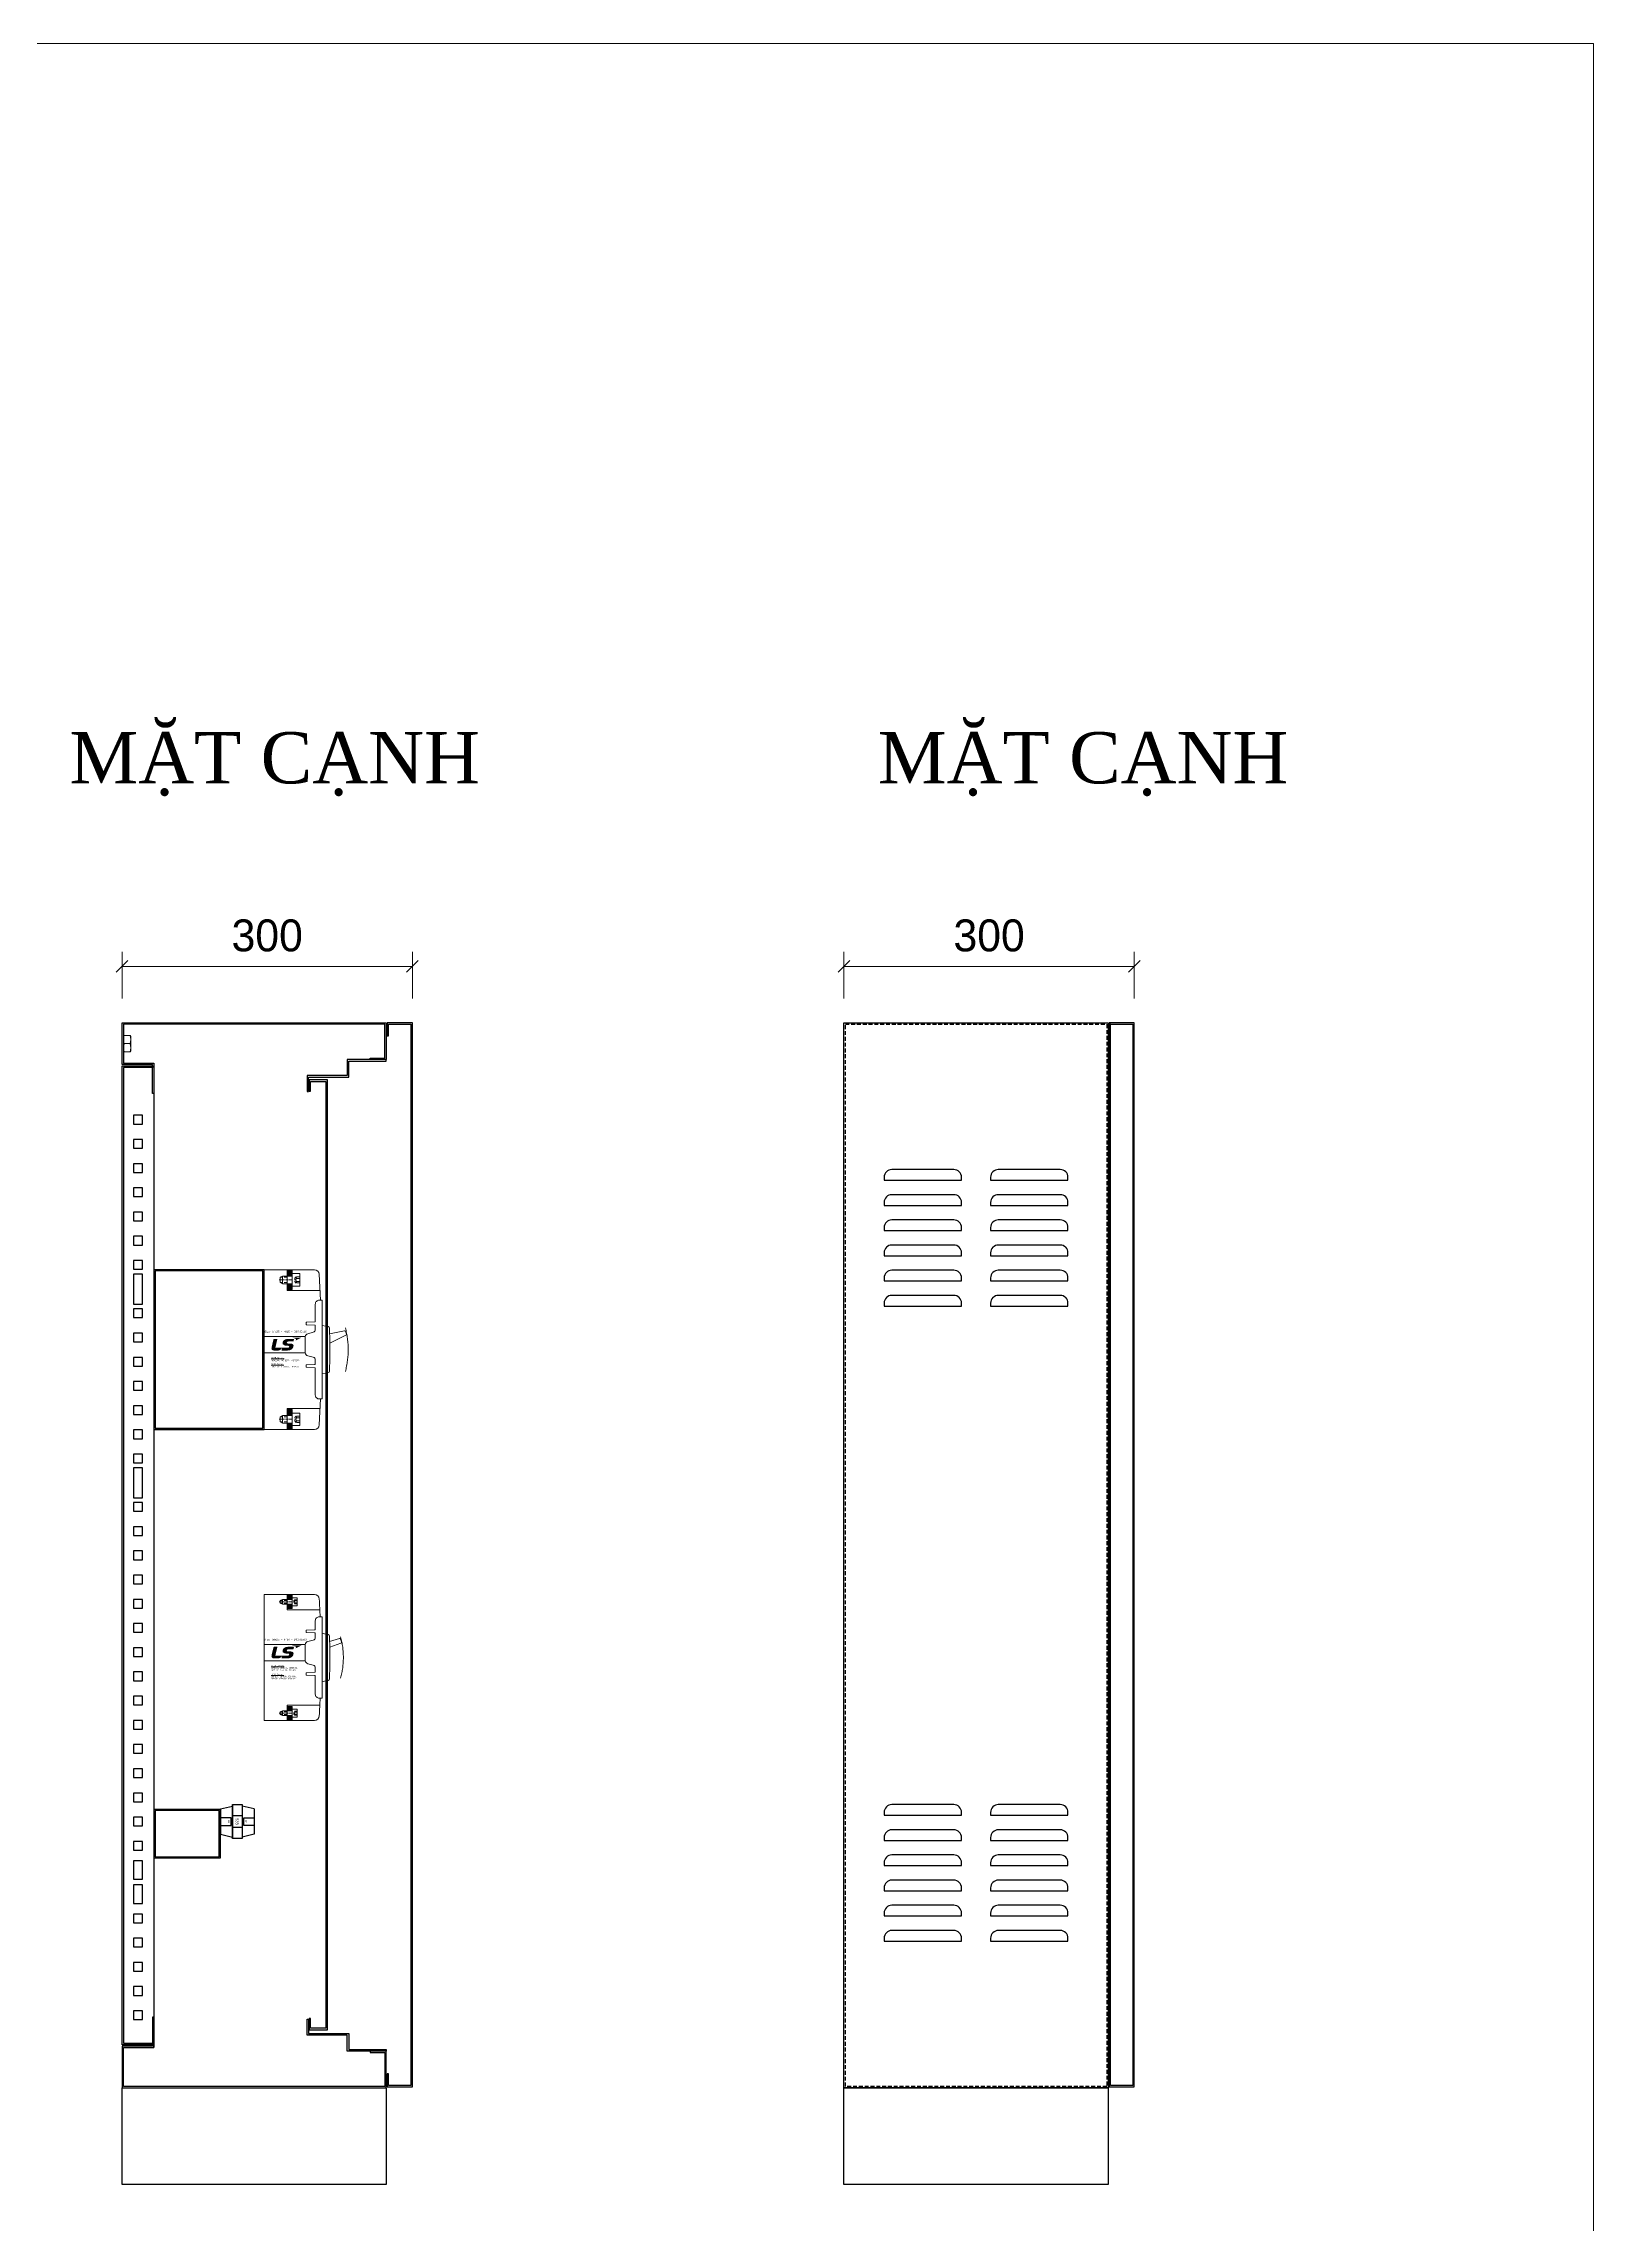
# Model space of a CAD drawing. Header units: millimetres. Extents: x 0 to 5806, y 0 to 4105.
# Drawn here: x 4205 to 5806, y 1853 to 4105 of the extents above; entities that cross this region are included whole.
import ezdxf
from ezdxf.enums import TextEntityAlignment as Align

# ---------------------------------------------------------------- set-up
doc = ezdxf.new("R2010")
doc.units = ezdxf.units.MM
for name, pattern in [('CENTER', [2, 1.25, -0.25, 0.25, -0.25]), ('HIDDEN', [9.525, 6.35, -3.175]), ('HIDDEN2', [4.7625, 3.175, -1.5875]), ('KHUAT', [6, 4, -2])]:
    doc.linetypes.add(name, pattern=pattern)
for name, color, linetype, lineweight in [('0 TĂNG CỨNG', 7, 'Continuous', 15), ('hw_Auxiliary', 2, 'Continuous', 13), ('hw_Center', 4, 'CENTER', 9)]:
    doc.layers.add(name, color=color, linetype=linetype, lineweight=lineweight)
doc.layers.add('1-EMC-ACESS', color=4, linetype='Continuous')
doc.styles.add('Arial', font='arial.ttf')
doc.styles.add('Tahoma (Input Text)', font='tahoma.ttf')
doc.styles.add('WD_IEC', font='isocp2.shx')
doc.dimstyles.new('Dim-33', dxfattribs={"dimtxt": 33, "dimasz": 12, "dimexe": 15, "dimexo": 25, "dimgap": 15, "dimtad": 1, "dimdec": 0, "dimtxsty": 'Standard', "dimblk": 'OBLIQUE', "dimcen": 10, "dimclrd": 5, "dimclre": 5, "dimclrt": 3, "dimazin": 3, "dimtfac": 1, "dimtdec": 0, "dimtmove": 0, "dimatfit": 3, "dimldrblk": 'OPEN30', "dimlwd": 9, "dimlwe": 9})

# ---------------------------------------------------------------- blocks, each defined once
blk = doc.blocks.new('KHUNG KT1')
at = {"color": 7}
blk.add_lwpolyline([(0, 0), (7128, 0), (7128, -5040), (0, -5040)], close=True, dxfattribs=at)
at = {"color": 1, "style": 'Tahoma (Input Text)', "flags": 8}
for tag, p in [('#01', (328.9, -4851.1)), ('#03', (1514.7, -4846.3)), ('#05', (2819, -4851.1)), ('#07', (4424, -4851.1)), ('#09', (5172.9, -4851.1)), ('#02', (189.8, -4995.1)), ('#04', (1755.3, -4995.1)), ('#06', (2727.8, -4995.1)), ('#08', (4382.7, -4995.1)), ('#10', (5172.9, -4995.1))]:
    blk.add_attdef(tag, p, '', height=60, dxfattribs=at)
blk.add_attdef('#11', text='', height=60, dxfattribs=at).set_placement((6996, -4961.6), align=Align.CENTER)
at = {"layer": '0 TĂNG CỨNG', "color": 1, "style": 'Arial'}
blk.add_attdef('#12', (852.8, -4987.6), '', height=60, dxfattribs=at)
blk = doc.blocks.new('eku10')
at = {"color": 5}
blk.add_line((53937.9, -17418.7), (53931.9, -17418.7), dxfattribs=at)
blk.add_lwpolyline([(53937.9, -17401.7), (53938.6, -17402.7), (53938.6, -17417.7), (53937.9, -17418.7, 0.176471), (53937.9, -17410.2, 0.176471), (53937.9, -17401.7), (53931.9, -17401.7), (53931.1, -17402.7), (53931.1, -17417.7), (53931.9, -17418.7, -0.176471), (53931.9, -17410.2), (53937.9, -17410.2)], format="xyb", dxfattribs=at)
blk.add_arc((53943.5, -17406), 12.4, 159.984, 200.016, dxfattribs=at)
blk = doc.blocks.new('EKU 10')
at = {"layer": '0 TĂNG CỨNG'}
blk.add_blockref('eku10', (-53934.9, 17418.7), dxfattribs=at)
blk = doc.blocks.new('*U11001')
at = {"color": 1}
for p, q in [((-35, 22.5), (-22.5, 25.5)), ((-35, 22.5), (-35, -3.5)), ((-22.5, 27), (-22.5, -8)), ((-22.5, 27), (-12.5, 27)), ((-22.5, -8), (-22.5, 27)), ((-22.5, 25.5), (-22.5, -6.5)), ((-12.5, 27), (-12.5, -8)), ((0, 22.5), (-12.5, 25.5)), ((-12.5, 25.5), (-12.5, -6.5)), ((0, 22.5), (0, -3.5)), ((-12.5, 15.5), (-22.5, 15.5)), ((-12.5, 3.5), (-22.5, 3.5)), ((-35, -3.5), (-22.5, -6.5)), ((-12.5, -8), (-22.5, -8)), ((0, -3.5), (-12.5, -6.5))]:
    blk.add_line(p, q, dxfattribs=at)
for points in [[(-35, 13.5), (-35, 5.5), (-24, 5.5), (-24, 13.5)], [(0, 13.5), (0, 5.5), (-11, 5.5), (-11, 13.5)]]:
    blk.add_lwpolyline(points, close=True, dxfattribs=at)
at = {"color": 1, "width": 30.098, "attachment_point": 5, "rotation": 270}
for s, insert, char_height in [('{\\fTahoma|b0|i0|c0|p34;M8}', (-26.4, 9.5), 1.5), ('{\\fTahoma|b0|i0|c0|p34;S35}', (-17.7, 9.5), 3), ('{\\fTahoma|b0|i0|c0|p34;M8}', (-8.6, 9.5), 1.5)]:
    blk.add_mtext(s, dxfattribs=dict(at, insert=insert, char_height=char_height))
blk = doc.blocks.new('*U12999')
at = {"linetype": 'HIDDEN2'}
for p, q in [((-5.3, 2.1), (-2.7, 2.1)), ((-5.3, 1.1), (-3.1, 1.1)), ((5, 1.5), (12.3, 1.5)), ((-5.3, -1.1), (-3.1, -1.1)), ((-5.3, -2.1), (-2.7, -2.1)), ((5, -1.5), (12.3, -1.5))]:
    blk.add_line(p, q, dxfattribs=at)
for p, q in [((0, 4.2), (0, -4.2)), ((10, 2.5), (0, 2.5)), ((5, 2.5), (5, -2.5)), ((12.3, 1.5), (10, 2.5)), ((10, 2.5), (10, -2.5)), ((12.3, -1.5), (12.3, 1.5)), ((0, -2.5), (10, -2.5)), ((10, -2.5), (12.3, -1.5))]:
    blk.add_line(p, q)
blk.add_lwpolyline([(0, 4.2), (-4.8, 4.2, 0.414214), (-5.3, 3.7), (-5.3, -3.7, 0.414214), (-4.8, -4.2), (0, -4.2)], format="xyb")
for centre, radius, start, end in [((-4.4, 2.3), 1.77, 317.7354, 355.8315), ((-3.8, 0), 1.28, 304.1139, 55.8861), ((-4.6, 0), 2.86, 311.9186, 48.0814), ((-4.2, -2.1), 1.52, 0.8932, 45.5398)]:
    blk.add_arc(centre, radius, start, end, dxfattribs=at)
at = {"layer": 'hw_Center', "ltscale": 2}
blk.add_line((0, 0), (13.3, 0), dxfattribs=at)
blk = doc.blocks.new('*U10959')
h = blk.add_hatch(color=152)
edge = h.paths.add_edge_path()
edge.add_spline(control_points=[(8.564, 2.4685), (8.9563, 2.4685), (9.1808, 2.3695), (9.1808, 2.1071), (9.1808, 1.9364), (9.0647, 1.7112), (8.9598, 1.6289), (8.7187, 1.4434), (8.5071, 1.4239), (7.3804, 1.4239), (7.3804, 1.4239), (1.9845, 1.4239), (1.9845, 1.4239), (1.9845, 1.4239), (3.0765, 6), (3.0765, 6), (3.0765, 6), (1.2699, 6), (1.2699, 6), (1.1455, 6), (1.099, 5.9656), (1.0613, 5.8181), (1.0613, 5.8181), (0.0442, 1.6058), (0.0442, 1.6058), (-0.1471, 0.7691), (0.2857, 0), (1.2486, 0), (2.2111, 0), (2.7619, 0), (3.5799, 0), (4.1541, 0), (4.8861, 0.4936), (5.2879, 1.0618), (5.3385, 1.1329), (5.4271, 1.146), (5.3916, 0.9943), (5.3208, 0.6944), (5.236, 0.3324), (5.2144, 0.2429), (5.1738, 0.067), (5.266, 0), (5.3495, 0), (5.3495, 0), (7.4326, 0), (8.0953, 0), (10.4251, 0), (11.3139, 1.1151), (11.4147, 2.4436), (11.4656, 3.1179), (10.9845, 3.6322), (9.6483, 3.6322), (9.6483, 3.6322), (8.9865, 3.6322), (8.6221, 3.6322), (8.2547, 3.6322), (7.8802, 3.7638), (7.8802, 4.0914), (7.8802, 4.4268), (8.308, 4.7296), (8.8585, 4.7296), (8.8585, 4.7296), (11.3596, 4.7296), (11.3596, 4.7296), (11.3596, 4.7296), (11.5587, 5.5206), (11.6019, 5.7037), (11.6558, 5.9342), (11.5877, 6), (11.4182, 6), (11.4182, 6), (8.3288, 6), (8.3288, 6), (6.5328, 6), (5.7269, 4.8013), (5.7269, 3.9445), (5.7269, 3.0871), (6.4178, 2.4697), (8.1984, 2.4697), (8.1984, 2.4697), (8.564, 2.4685), (8.564, 2.4685)], knot_values=[0, 0, 0, 0, 1, 1, 1, 2, 2, 2, 3, 3, 3, 4, 4, 4, 5, 5, 5, 6, 6, 6, 7, 7, 7, 8, 8, 8, 9, 9, 9, 10, 10, 10, 11, 11, 11, 12, 12, 12, 13, 13, 13, 14, 14, 14, 15, 15, 15, 16, 16, 16, 17, 17, 17, 18, 18, 18, 19, 19, 19, 20, 20, 20, 21, 21, 21, 22, 22, 22, 23, 23, 23, 24, 24, 24, 25, 25, 25, 26, 26, 26, 27, 27, 27, 27], degree=3, periodic=0)
h = blk.add_hatch(color=10)
edge = h.paths.add_edge_path()
edge.add_spline(control_points=[(10.5597, 6.7227), (10.5597, 6.7227), (15.5292, 6.7227), (15.5292, 6.7227), (15.5292, 6.7227), (12.5227, 5.194), (12.5227, 5.194), (12.5227, 5.194), (12.6282, 5.6846), (12.6608, 5.831), (12.6957, 5.9856), (12.6412, 6.0887), (12.451, 6.1474), (12.2549, 6.2072), (10.5597, 6.7227), (10.5597, 6.7227)], knot_values=[0, 0, 0, 0, 1, 1, 1, 2, 2, 2, 3, 3, 3, 4, 4, 4, 5, 5, 5, 5], degree=3, periodic=0)
at = {"layer": 'Defpoints', "color": 2, "linetype": 'ByBlock', "lineweight": 9}
blk.add_line((5.7544, 3), (5.7544, 3), dxfattribs=at)
blk = doc.blocks.new('*U10957')
at = {"linetype": 'ByBlock', "lineweight": 9}
h = blk.add_hatch(color=10, dxfattribs=at)
h.paths.add_polyline_path([(29, 50.5), (29, 54.7), (24, 54.7), (24, 50.5)])
h.paths.add_polyline_path([(29, 65), (24, 65), (24, 60.2), (29, 60.2)])
h = blk.add_hatch(color=10, dxfattribs=at)
h.paths.add_polyline_path([(24, -50.5), (24, -54.7), (29, -54.7), (29, -50.5)])
h.paths.add_polyline_path([(29, -60.2), (24, -60.2), (24, -65), (29, -65)])
at = {"color": 112, "linetype": 'ByBlock', "lineweight": 9}
blk.add_line((60, 25), (60, -25), dxfattribs=at)
at = {"color": 150, "linetype": 'ByBlock', "lineweight": 9}
blk.add_line((64, 24.2), (64, -24.2), dxfattribs=at)
at = {"linetype": 'ByBlock', "lineweight": 18, "ltscale": 15}
blk.add_lwpolyline([(58, -42, -0.004581), (57.1, -60.3, -0.396649), (52.1, -65), (0, -65), (0, 65), (52.1, 65, -0.396649), (57.1, 60.3, -0.004581), (58, 42)], format="xyb", dxfattribs=at)
at = {"color": 10, "linetype": 'ByBlock', "lineweight": 9}
for points in [[(24, 65), (24, 49.3), (57.7, 49.3)], [(24, -65), (24, -49.3), (57.7, -49.3)]]:
    blk.add_lwpolyline(points, dxfattribs=at)
for points in [[(29, 65), (24, 65), (24, 50.5), (29, 50.5)], [(29, 60.2), (24, 60.2), (24, 54.7), (29, 54.7)], [(29, -65), (24, -65), (24, -50.5), (29, -50.5)], [(29, -60.2), (24, -60.2), (24, -54.7), (29, -54.7)]]:
    blk.add_lwpolyline(points, close=True, dxfattribs=at)
at = {"color": 0, "linetype": 'ByBlock', "lineweight": 18}
blk.add_lwpolyline([(53, 24.8, 0.401491), (52.5, 25.3), (44, 25.7, -0.401491), (43.5, 26.2), (43.5, 27.8, -0.401491), (44, 28.3), (52.5, 28.7, 0.401491), (53, 29.2), (53, 38, -0.414214), (57, 42), (60, 42), (60, 25), (64, 24.2), (66.4, 23.7, -0.347339), (67.6, 22.3, -0.009301), (68, 0, -0.009301), (67.6, -22.3, -0.347339), (66.4, -23.7), (64, -24.2), (60, -25), (60, -42), (57, -42, -0.414214), (53, -38), (53, -19.2, 0.401491), (52.5, -18.7), (44, -18.3, -0.401491), (43.5, -17.8), (43.5, -16.2, -0.401491), (44, -15.7), (52.5, -15.3, 0.401491), (53, -14.8), (53, -10.8, 0.339454), (50.8, -7.9), (45.4, -6.4, -0.275977), (42.5, -3.5), (42.5, 5), (42.5, 13.5, -0.275977), (45.4, 16.4), (50.8, 17.9, 0.339454), (53, 20.8)], format="xyb", close=True, dxfattribs=at)
at = {"linetype": 'ByBlock', "lineweight": 18, "ltscale": 15}
blk.add_lwpolyline([(42.5, -3.5), (0, -3.5), (0, 13.5), (42.5, 13.5)], close=True, dxfattribs=at)
at = {"color": 0, "linetype": 'ByBlock', "lineweight": 18}
blk.add_lwpolyline([(67.8, 16.6), (77.9, 19.5, -0.404213), (79.1, 18.9, 0.00016), (79.1, 18.9), (80.1, 16, -0.404341), (79.5, 14.7, 0.000271), (79.5, 14.7), (67.9, 10.5)], format="xyb", dxfattribs=at)
at = {"layer": 'Defpoints', "color": 8, "linetype": 'HIDDEN', "lineweight": 9, "ltscale": 10}
blk.add_arc((0, 0), 82, 345, 15, dxfattribs=at)
at = {"color": 0, "linetype": 'ByBlock', "lineweight": 9, "xscale": 2, "yscale": 2, "zscale": 2}
blk.add_blockref('*U10959', (7.7, -1), dxfattribs=at)
at = {"layer": 'hw_Auxiliary', "color": 0, "linetype": 'ByBlock', "lineweight": 9, "rotation": 180}
blk.add_blockref('*U12999', (29, 57.5), dxfattribs=at)
at = {"layer": 'hw_Auxiliary', "color": 0, "linetype": 'ByBlock', "lineweight": 9, "xscale": -1}
blk.add_blockref('*U12999', (29, -57.5), dxfattribs=at)
at = {"color": 8, "linetype": 'ByBlock', "lineweight": 9, "style": 'WD_IEC'}
blk.add_text('Size: Wm25 - H130 - D82/Dc60', height=2, dxfattribs=at).set_placement((22.3, 18.5), align=Align.MIDDLE_CENTER)
at = {"layer": 'Defpoints', "color": 8, "linetype": 'ByBlock', "lineweight": 9, "style": 'WD_IEC'}
for s, p in [('%%UMCCB Series:', (7.3, -8.5)), ('ABN50c, ABN60c, ABN100c', (7.3, -10.7)), ('ABS30c, ABS50c, ABS60c', (7.3, -13)), ('%%UELCB Series:', (7.3, -17.5)), ('EBN50c, EBN60c, EBN100c', (7.3, -19.7)), ('EBS30c, EBS50c, EBS60c', (7.3, -22))]:
    blk.add_text(s, height=1.5, dxfattribs=at).set_placement(p, align=Align.MIDDLE_LEFT)
blk = doc.blocks.new('*U12925')
at = {"linetype": 'HIDDEN2'}
for p, q in [((-8.1, 3.2), (-4.1, 3.2)), ((-8.1, 1.6), (-4.8, 1.6)), ((5, 2.7), (12.3, 2.7)), ((-8.1, -1.6), (-4.8, -1.6)), ((-8.1, -3.2), (-4.1, -3.2)), ((5, -2.7), (12.3, -2.7))]:
    blk.add_line(p, q, dxfattribs=at)
for p, q in [((0, 6.5), (0, -6.5)), ((10, 4), (0, 4)), ((5, 4), (5, -4)), ((12.3, 2.7), (10, 4)), ((10, 4), (10, -4)), ((12.3, -2.7), (12.3, 2.7)), ((0, -4), (10, -4)), ((10, -4), (12.3, -2.7))]:
    blk.add_line(p, q)
blk.add_lwpolyline([(0, 6.5), (-7.3, 6.5, 0.414214), (-8.1, 5.7), (-8.1, -5.7, 0.414214), (-7.3, -6.5), (0, -6.5)], format="xyb")
for centre, radius, start, end in [((-6.8, 3.4), 2.71, 317.7354, 355.8315), ((-5.9, 0), 1.96, 304.1139, 55.8861), ((-7, 0), 4.37, 311.9186, 48.0814), ((-6.4, -3.3), 2.33, 0.8932, 45.5398)]:
    blk.add_arc(centre, radius, start, end, dxfattribs=at)
at = {"layer": 'hw_Center', "ltscale": 2}
blk.add_line((0, 0), (13.3, 0), dxfattribs=at)
blk = doc.blocks.new('*U10958')
at = {"linetype": 'ByBlock', "lineweight": 9}
h = blk.add_hatch(color=10, dxfattribs=at)
h.paths.add_polyline_path([(29, 82.5), (24, 82.5), (24, 76.5), (29, 76.5)])
h.paths.add_polyline_path([(24, 67.5), (24, 62), (29, 62), (29, 67.5)])
h = blk.add_hatch(color=10, dxfattribs=at)
h.paths.add_polyline_path([(29, -76.5), (24, -76.5), (24, -82.5), (29, -82.5)])
h.paths.add_polyline_path([(29, -67.5), (29, -62), (24, -62), (24, -67.5)])
at = {"color": 112, "linetype": 'ByBlock', "lineweight": 9}
blk.add_line((60, 25), (60, -25), dxfattribs=at)
at = {"color": 150, "linetype": 'ByBlock', "lineweight": 9}
blk.add_line((64, 24.2), (64, -24.2), dxfattribs=at)
at = {"linetype": 'ByBlock', "lineweight": 18, "ltscale": 15}
blk.add_lwpolyline([(58.4, -51), (57.1, -77.8, -0.399303), (52.1, -82.5), (0, -82.5), (0, 82.5), (52.1, 82.5, -0.399303), (57.1, 77.8), (58.4, 51)], format="xyb", dxfattribs=at)
at = {"color": 10, "linetype": 'ByBlock', "lineweight": 9}
for points in [[(29, 82.5), (24, 82.5), (24, 62), (29, 62)], [(29, 76.5), (24, 76.5), (24, 67.5), (29, 67.5)], [(29, -82.5), (24, -82.5), (24, -62), (29, -62)], [(29, -76.5), (24, -76.5), (24, -67.5), (29, -67.5)]]:
    blk.add_lwpolyline(points, close=True, dxfattribs=at)
for points in [[(24, 82.5), (24, 61), (57.9, 61)], [(24, -82.5), (24, -61), (57.9, -61)]]:
    blk.add_lwpolyline(points, dxfattribs=at)
at = {"color": 0, "linetype": 'ByBlock', "lineweight": 18}
blk.add_lwpolyline([(53, 24.8, 0.401491), (52.5, 25.3), (44, 25.7, -0.401491), (43.5, 26.2), (43.5, 27.8, -0.401491), (44, 28.3), (52.5, 28.7, 0.401491), (53, 29.2), (53, 47, -0.414214), (57, 51), (60, 51), (60, 25), (64, 24.2), (66.4, 23.7, -0.347339), (67.6, 22.3, -0.009301), (68, 0, -0.009301), (67.6, -22.3, -0.347339), (66.4, -23.7), (64, -24.2), (60, -25), (60, -51), (57, -51, -0.414214), (53, -47), (53, -19.2, 0.401491), (52.5, -18.7), (44, -18.3, -0.401491), (43.5, -17.8), (43.5, -16.2, -0.401491), (44, -15.7), (52.5, -15.3, 0.401491), (53, -14.8), (53, -10.8, 0.339454), (50.8, -7.9), (45.4, -6.4, -0.275977), (42.5, -3.5), (42.5, 5), (42.5, 13.5, -0.275977), (45.4, 16.4), (50.8, 17.9, 0.339454), (53, 20.8)], format="xyb", close=True, dxfattribs=at)
at = {"linetype": 'ByBlock', "lineweight": 18, "ltscale": 15}
blk.add_lwpolyline([(42.5, -3.5), (0, -3.5), (0, 13.5), (42.5, 13.5)], close=True, dxfattribs=at)
at = {"color": 0, "linetype": 'ByBlock', "lineweight": 18}
blk.add_lwpolyline([(67.8, 16.2), (83, 19.5, -0.386063), (84.1, 18.9), (85.1, 16, -0.374556), (84.6, 14.8), (68, 6.7)], format="xyb", dxfattribs=at)
at = {"layer": 'Defpoints', "color": 8, "linetype": 'HIDDEN', "lineweight": 9, "ltscale": 10}
blk.add_arc((0, 0), 87, 345, 15, dxfattribs=at)
at = {"color": 0, "linetype": 'ByBlock', "lineweight": 9, "xscale": 2, "yscale": 2, "zscale": 2}
blk.add_blockref('*U10959', (7.7, -1), dxfattribs=at)
at = {"layer": 'hw_Auxiliary', "color": 0, "linetype": 'ByBlock', "lineweight": 9, "rotation": 180}
blk.add_blockref('*U12925', (29, 72), dxfattribs=at)
at = {"layer": 'hw_Auxiliary', "color": 0, "linetype": 'ByBlock', "lineweight": 9, "xscale": -1}
blk.add_blockref('*U12925', (29, -72), dxfattribs=at)
at = {"color": 8, "linetype": 'ByBlock', "lineweight": 9, "style": 'WD_IEC'}
blk.add_text('Size: Wm35 - H165 - D87/Dc60', height=2, dxfattribs=at).set_placement((22.3, 18.5), align=Align.MIDDLE_CENTER)
at = {"layer": 'Defpoints', "color": 8, "linetype": 'ByBlock', "lineweight": 9, "style": 'WD_IEC'}
for s, p in [('%%UMCCB Series:', (7.3, -8.5)), ('ABN250c, ABH250c, ABS250c', (7.3, -11.2)), ('%%UELCB Series:', (7.3, -15)), ('EBN250c, EBH250c, EBS250c', (7.3, -17.7))]:
    blk.add_text(s, height=1.5, dxfattribs=at).set_placement(p, align=Align.MIDDLE_LEFT)
blk = doc.blocks.new('*D6')
at = {"color": 0, "linetype": 'ByBlock', "lineweight": -2}
for p, q in [((4292, 3158.3), (4280, 3146.3)), ((4580, 3146.3), (4592, 3158.3))]:
    blk.add_line(p, q, dxfattribs=at)
at = {"color": 5, "lineweight": 9, "ltscale": 3, "transparency": 16777216}
for p, q in [((4286, 3119), (4286, 3167.3)), ((4586, 3119), (4586, 3167.3)), ((4286, 3152.3), (4586, 3152.3))]:
    blk.add_line(p, q, dxfattribs=at)
at = {"layer": 'Defpoints', "color": 0, "ltscale": 3, "transparency": 16777216}
for p in [(4586, 3152.3), (4286, 3094), (4586, 3094)]:
    blk.add_point(p, dxfattribs=at)
at = {"color": 3, "ltscale": 3, "transparency": 16777216, "insert": (4436, 3184.1), "char_height": 33, "attachment_point": 5}
blk.add_mtext('300', dxfattribs=at)
blk = doc.blocks.new('_Oblique')
at = {"color": 0, "linetype": 'ByBlock', "lineweight": -2}
blk.add_line((-0.5, -0.5), (0.5, 0.5), dxfattribs=at)
blk = doc.blocks.new('_Open30')
at = {"color": 0, "linetype": 'ByBlock', "lineweight": -2}
for p, q in [((-1, 0.27), (0, 0)), ((0, 0), (-1, -0.27)), ((0, 0), (-1, 0))]:
    blk.add_line(p, q, dxfattribs=at)
blk = doc.blocks.new('*D7')
at = {"color": 0, "linetype": 'ByBlock', "lineweight": -2}
for p, q in [((5037.9, 3158.3), (5025.9, 3146.3)), ((5325.9, 3146.3), (5337.9, 3158.3))]:
    blk.add_line(p, q, dxfattribs=at)
at = {"color": 5, "lineweight": 9, "ltscale": 3, "transparency": 16777216}
for p, q in [((5031.9, 3119), (5031.9, 3167.3)), ((5331.9, 3119), (5331.9, 3167.3)), ((5031.9, 3152.3), (5331.9, 3152.3))]:
    blk.add_line(p, q, dxfattribs=at)
at = {"layer": 'Defpoints', "color": 0, "ltscale": 3, "transparency": 16777216}
for p in [(5331.9, 3152.3), (5031.9, 3094), (5331.9, 3094)]:
    blk.add_point(p, dxfattribs=at)
at = {"color": 3, "ltscale": 3, "transparency": 16777216, "insert": (5181.9, 3184.1), "char_height": 33, "attachment_point": 5}
blk.add_mtext('300', dxfattribs=at)

msp = doc.modelspace()

# ---------------------------------------------------------------- linework, layer by layer
at = {"color": 8}
msp.add_line((4319, 3052.5), (4319, 2035.5), dxfattribs=at)
at = {"color": 7}
for points in [[(4542.5, 3057.5), (4557.5, 3057.5), (4557.5, 3092.5), (4287.5, 3092.5), (4287.5, 3052.5), (4319, 3052.5), (4319, 3021), (4317.5, 3021), (4317.5, 3051), (4286, 3051), (4286, 3094), (4559, 3094), (4559, 3056), (4542.5, 3056)], [(4561.5, 3080.5), (4561.5, 3092.5), (4584.5, 3092.5), (4584.5, 1996.5), (4561.5, 1996.5), (4561.5, 2008.5), (4560, 2008.5), (4560, 1995), (4586, 1995), (4586, 3094), (4560, 3094), (4560, 3080.5)], [(5031.9, 3094), (5304.9, 3094), (5304.9, 1994), (5031.9, 1994)], [(5307.4, 3092.5), (5307.4, 3092.5), (5330.4, 3092.5), (5330.4, 1996.5), (5307.4, 1996.5), (5307.4, 3092.5), (5305.9, 3092.5), (5305.9, 1995), (5331.9, 1995), (5331.9, 3094), (5305.9, 3094), (5305.9, 3092.5)], [(4317.5, 3048), (4287.5, 3048), (4287.5, 2040), (4317.5, 2040), (4317.5, 2038.5), (4286, 2038.5), (4286, 3049.5), (4317.5, 3049.5)], [(4542.5, 2030.5), (4557.5, 2030.5), (4557.5, 1995.5), (4287.5, 1995.5), (4287.5, 2035.5), (4319, 2035.5), (4319, 2067), (4317.5, 2067), (4317.5, 2037), (4286, 2037), (4286, 1994), (4559, 1994), (4559, 2032), (4542.5, 2032)]]:
    msp.add_lwpolyline(points, close=True, dxfattribs=at)
at = {"color": 7, "linetype": 'KHUAT'}
msp.add_lwpolyline([(5033.4, 3092.5), (5303.4, 3092.5), (5303.4, 1995.5), (5033.4, 1995.5)], close=True, dxfattribs=at)
at = {"color": 3}
for points in [[(4559, 3056), (4518.7, 3056), (4518.7, 3039.5), (4477.2, 3039.5), (4477.2, 3023), (4478.7, 3023), (4478.7, 3038), (4520.2, 3038), (4520.2, 3054.5), (4559, 3054.5)], [(4559, 2032), (4518.7, 2032), (4518.7, 2048.5), (4477.2, 2048.5), (4477.2, 2065), (4478.7, 2065), (4478.7, 2050), (4520.2, 2050), (4520.2, 2033.5), (4559, 2033.5)]]:
    msp.add_lwpolyline(points, close=True, dxfattribs=at)
at = {"color": 6}
msp.add_lwpolyline([(4480.7, 3023.5), (4480.7, 3033.5), (4496.7, 3033.5), (4496.7, 2055.5), (4480.7, 2055.5), (4480.7, 2065.5), (4479.2, 2065.5), (4479.2, 2054), (4498.2, 2054), (4498.2, 3035), (4479.2, 3035), (4479.2, 3023.5)], close=True, dxfattribs=at)
at = {"color": 2}
for points in [[(4298, 2989.5), (4307, 2989.5), (4307, 2998.5), (4298, 2998.5)], [(4298, 2964.5), (4307, 2964.5), (4307, 2973.5), (4298, 2973.5)], [(4298, 2939.5), (4307, 2939.5), (4307, 2948.5), (4298, 2948.5)], [(4298, 2914.5), (4307, 2914.5), (4307, 2923.5), (4298, 2923.5)], [(4298, 2889.5), (4307, 2889.5), (4307, 2898.5), (4298, 2898.5)], [(4298, 2864.5), (4307, 2864.5), (4307, 2873.5), (4298, 2873.5)], [(4298, 2839.5), (4307, 2839.5), (4307, 2848.5), (4298, 2848.5)], [(4298, 2803.5), (4307, 2803.5), (4307, 2834.5), (4298, 2834.5)], [(4298, 2789.5), (4307, 2789.5), (4307, 2798.5), (4298, 2798.5)], [(4298, 2789.5), (4307, 2789.5), (4307, 2798.5), (4298, 2798.5)], [(4298, 2764.5), (4307, 2764.5), (4307, 2773.5), (4298, 2773.5)], [(4298, 2764.5), (4307, 2764.5), (4307, 2773.5), (4298, 2773.5)], [(4298, 2739.5), (4307, 2739.5), (4307, 2748.5), (4298, 2748.5)], [(4298, 2739.5), (4307, 2739.5), (4307, 2748.5), (4298, 2748.5)], [(4298, 2714.5), (4307, 2714.5), (4307, 2723.5), (4298, 2723.5)], [(4298, 2714.5), (4307, 2714.5), (4307, 2723.5), (4298, 2723.5)], [(4298, 2689.5), (4307, 2689.5), (4307, 2698.5), (4298, 2698.5)], [(4298, 2664.5), (4307, 2664.5), (4307, 2673.5), (4298, 2673.5)], [(4298, 2639.5), (4307, 2639.5), (4307, 2648.5), (4298, 2648.5)], [(4298, 2603.5), (4307, 2603.5), (4307, 2634.5), (4298, 2634.5)], [(4298, 2589.5), (4307, 2589.5), (4307, 2598.5), (4298, 2598.5)], [(4298, 2589.5), (4307, 2589.5), (4307, 2598.5), (4298, 2598.5)], [(4298, 2564.5), (4307, 2564.5), (4307, 2573.5), (4298, 2573.5)], [(4298, 2564.5), (4307, 2564.5), (4307, 2573.5), (4298, 2573.5)], [(4298, 2539.5), (4307, 2539.5), (4307, 2548.5), (4298, 2548.5)], [(4298, 2539.5), (4307, 2539.5), (4307, 2548.5), (4298, 2548.5)], [(4298, 2539.5), (4307, 2539.5), (4307, 2548.5), (4298, 2548.5)], [(4298, 2539.5), (4307, 2539.5), (4307, 2548.5), (4298, 2548.5)], [(4298, 2514.5), (4307, 2514.5), (4307, 2523.5), (4298, 2523.5)], [(4298, 2514.5), (4307, 2514.5), (4307, 2523.5), (4298, 2523.5)], [(4298, 2514.5), (4307, 2514.5), (4307, 2523.5), (4298, 2523.5)], [(4298, 2514.5), (4307, 2514.5), (4307, 2523.5), (4298, 2523.5)], [(4298, 2489.5), (4307, 2489.5), (4307, 2498.5), (4298, 2498.5)], [(4298, 2489.5), (4307, 2489.5), (4307, 2498.5), (4298, 2498.5)], [(4298, 2489.5), (4307, 2489.5), (4307, 2498.5), (4298, 2498.5)], [(4298, 2464.5), (4307, 2464.5), (4307, 2473.5), (4298, 2473.5)], [(4298, 2464.5), (4307, 2464.5), (4307, 2473.5), (4298, 2473.5)], [(4298, 2439.5), (4307, 2439.5), (4307, 2448.5), (4298, 2448.5)], [(4298, 2439.5), (4307, 2439.5), (4307, 2448.5), (4298, 2448.5)], [(4298, 2414.5), (4307, 2414.5), (4307, 2423.5), (4298, 2423.5)], [(4298, 2414.5), (4307, 2414.5), (4307, 2423.5), (4298, 2423.5)], [(4298, 2389.5), (4307, 2389.5), (4307, 2398.5), (4298, 2398.5)], [(4298, 2364.5), (4307, 2364.5), (4307, 2373.5), (4298, 2373.5)], [(4298, 2339.5), (4307, 2339.5), (4307, 2348.5), (4298, 2348.5)], [(4298, 2314.5), (4307, 2314.5), (4307, 2323.5), (4298, 2323.5)], [(4298, 2289.5), (4307, 2289.5), (4307, 2298.5), (4298, 2298.5)], [(4298, 2264.5), (4307, 2264.5), (4307, 2273.5), (4298, 2273.5)], [(4298, 2264.5), (4307, 2264.5), (4307, 2273.5), (4298, 2273.5)], [(4298, 2264.5), (4307, 2264.5), (4307, 2273.5), (4298, 2273.5)], [(4298, 2264.5), (4307, 2264.5), (4307, 2273.5), (4298, 2273.5)], [(4298, 2239.5), (4307, 2239.5), (4307, 2248.5), (4298, 2248.5)], [(4298, 2239.5), (4307, 2239.5), (4307, 2248.5), (4298, 2248.5)], [(4298, 2239.5), (4307, 2239.5), (4307, 2248.5), (4298, 2248.5)], [(4298, 2239.5), (4307, 2239.5), (4307, 2248.5), (4298, 2248.5)], [(4298, 2239.5), (4307, 2239.5), (4307, 2248.5), (4298, 2248.5)], [(4298, 2209.5), (4307, 2209.5), (4307, 2228.5), (4298, 2228.5)], [(4298, 2209.5), (4307, 2209.5), (4307, 2228.5), (4298, 2228.5)], [(4298, 2209.5), (4307, 2209.5), (4307, 2228.5), (4298, 2228.5)], [(4298, 2209.5), (4307, 2209.5), (4307, 2228.5), (4298, 2228.5)], [(4298, 2209.5), (4307, 2209.5), (4307, 2228.5), (4298, 2228.5)], [(4298, 2184.5), (4307, 2184.5), (4307, 2203.5), (4298, 2203.5)], [(4298, 2184.5), (4307, 2184.5), (4307, 2203.5), (4298, 2203.5)], [(4298, 2164.5), (4307, 2164.5), (4307, 2173.5), (4298, 2173.5)], [(4298, 2139.5), (4307, 2139.5), (4307, 2148.5), (4298, 2148.5)], [(4298, 2114.5), (4307, 2114.5), (4307, 2123.5), (4298, 2123.5)], [(4298, 2089.5), (4307, 2089.5), (4307, 2098.5), (4298, 2098.5)], [(4298, 2064.5), (4307, 2064.5), (4307, 2073.5), (4298, 2073.5)]]:
    msp.add_lwpolyline(points, close=True, dxfattribs=at)
for points in [[(5145.4, 2942.5), (5081.4, 2942.5, 0.414214), (5073.4, 2934.5), (5073.4, 2931.5), (5153.4, 2931.5), (5153.4, 2934.5, 0.414214)], [(5255.4, 2942.5), (5191.4, 2942.5, 0.414214), (5183.4, 2934.5), (5183.4, 2931.5), (5263.4, 2931.5), (5263.4, 2934.5, 0.414214)], [(5145.4, 2916.5), (5081.4, 2916.5, 0.414214), (5073.4, 2908.5), (5073.4, 2905.5), (5153.4, 2905.5), (5153.4, 2908.5, 0.414214)], [(5255.4, 2916.5), (5191.4, 2916.5, 0.414214), (5183.4, 2908.5), (5183.4, 2905.5), (5263.4, 2905.5), (5263.4, 2908.5, 0.414214)], [(5145.4, 2890.5), (5081.4, 2890.5, 0.414214), (5073.4, 2882.5), (5073.4, 2879.5), (5153.4, 2879.5), (5153.4, 2882.5, 0.414214)], [(5255.4, 2890.5), (5191.4, 2890.5, 0.414214), (5183.4, 2882.5), (5183.4, 2879.5), (5263.4, 2879.5), (5263.4, 2882.5, 0.414214)], [(5145.4, 2864.5), (5081.4, 2864.5, 0.414214), (5073.4, 2856.5), (5073.4, 2853.5), (5153.4, 2853.5), (5153.4, 2856.5, 0.414214)], [(5255.4, 2864.5), (5191.4, 2864.5, 0.414214), (5183.4, 2856.5), (5183.4, 2853.5), (5263.4, 2853.5), (5263.4, 2856.5, 0.414214)], [(5145.4, 2838.5), (5081.4, 2838.5, 0.414214), (5073.4, 2830.5), (5073.4, 2827.5), (5153.4, 2827.5), (5153.4, 2830.5, 0.414214)], [(5255.4, 2838.5), (5191.4, 2838.5, 0.414214), (5183.4, 2830.5), (5183.4, 2827.5), (5263.4, 2827.5), (5263.4, 2830.5, 0.414214)], [(5145.4, 2812.5), (5081.4, 2812.5, 0.414214), (5073.4, 2804.5), (5073.4, 2801.5), (5153.4, 2801.5), (5153.4, 2804.5, 0.414214)], [(5255.4, 2812.5), (5191.4, 2812.5, 0.414214), (5183.4, 2804.5), (5183.4, 2801.5), (5263.4, 2801.5), (5263.4, 2804.5, 0.414214)], [(5145.4, 2286.5), (5081.4, 2286.5, 0.414214), (5073.4, 2278.5), (5073.4, 2275.5), (5153.4, 2275.5), (5153.4, 2278.5, 0.414214)], [(5255.4, 2286.5), (5191.4, 2286.5, 0.414214), (5183.4, 2278.5), (5183.4, 2275.5), (5263.4, 2275.5), (5263.4, 2278.5, 0.414214)], [(5145.4, 2260.5), (5081.4, 2260.5, 0.414214), (5073.4, 2252.5), (5073.4, 2249.5), (5153.4, 2249.5), (5153.4, 2252.5, 0.414214)], [(5255.4, 2260.5), (5191.4, 2260.5, 0.414214), (5183.4, 2252.5), (5183.4, 2249.5), (5263.4, 2249.5), (5263.4, 2252.5, 0.414214)], [(5145.4, 2234.5), (5081.4, 2234.5, 0.414214), (5073.4, 2226.5), (5073.4, 2223.5), (5153.4, 2223.5), (5153.4, 2226.5, 0.414214)], [(5255.4, 2234.5), (5191.4, 2234.5, 0.414214), (5183.4, 2226.5), (5183.4, 2223.5), (5263.4, 2223.5), (5263.4, 2226.5, 0.414214)], [(5145.4, 2208.5), (5081.4, 2208.5, 0.414214), (5073.4, 2200.5), (5073.4, 2197.5), (5153.4, 2197.5), (5153.4, 2200.5, 0.414214)], [(5255.4, 2208.5), (5191.4, 2208.5, 0.414214), (5183.4, 2200.5), (5183.4, 2197.5), (5263.4, 2197.5), (5263.4, 2200.5, 0.414214)], [(5145.4, 2182.5), (5081.4, 2182.5, 0.414214), (5073.4, 2174.5), (5073.4, 2171.5), (5153.4, 2171.5), (5153.4, 2174.5, 0.414214)], [(5255.4, 2182.5), (5191.4, 2182.5, 0.414214), (5183.4, 2174.5), (5183.4, 2171.5), (5263.4, 2171.5), (5263.4, 2174.5, 0.414214)], [(5145.4, 2156.5), (5081.4, 2156.5, 0.414214), (5073.4, 2148.5), (5073.4, 2145.5), (5153.4, 2145.5), (5153.4, 2148.5, 0.414214)], [(5255.4, 2156.5), (5191.4, 2156.5, 0.414214), (5183.4, 2148.5), (5183.4, 2145.5), (5263.4, 2145.5), (5263.4, 2148.5, 0.414214)]]:
    msp.add_lwpolyline(points, format="xyb", close=True, dxfattribs=at)
at = {"color": 8}
for points in [[(4319, 2839), (4319, 2674), (4432.7, 2674), (4432.7, 2839)], [(4320.2, 2837.8), (4320.2, 2675.2), (4431.5, 2675.2), (4431.5, 2837.8)], [(4319, 2281.5), (4319, 2231.5), (4387.7, 2231.5), (4387.7, 2281.5)], [(4320.2, 2280.3), (4320.2, 2232.7), (4386.5, 2232.7), (4386.5, 2280.3)]]:
    msp.add_lwpolyline(points, close=True, dxfattribs=at)
at = {"ltscale": 3}
for points in [[(4286, 1994), (4559, 1994), (4559, 1894), (4286, 1894)], [(5031.9, 1994), (5304.9, 1994), (5304.9, 1894), (5031.9, 1894)]]:
    msp.add_lwpolyline(points, close=True, dxfattribs=at)

# ---------------------------------------------------------------- block references
for name, p in [('EKU 10', (4291.3, 3064)), ('*U11001', (4422.7, 2259.5))]:
    msp.add_blockref(name, p)
at = {"color": 0, "linetype": 'ByBlock', "lineweight": 9}
for name, p in [('*U10958', (4432.7, 2756.5)), ('*U10957', (4432.7, 2438.5))]:
    msp.add_blockref(name, p, dxfattribs=at)
at = {"layer": '0 TĂNG CỨNG', "color": 1, "xscale": 0.8145720000029542, "yscale": 0.8145720000029542, "zscale": 0.8145720000029542}
msp.add_blockref('KHUNG KT1', (0, 4105.4), dxfattribs=at)

# ---------------------------------------------------------------- texts
at = {"layer": '1-EMC-ACESS', "color": 1, "linetype": 'ByBlock', "lineweight": -2, "char_height": 52.92, "width": 810.522, "attachment_point": 2, "style": 'Arial'}
for insert in [(4443.7, 3394.3), (5279, 3394.3)]:
    msp.add_mtext('{\\fTimes New Roman|b0|i0|c0|p18;\\C7;MẶT CẠNH}', dxfattribs=dict(at, insert=insert))

# ---------------------------------------------------------------- dimensions: what is measured, and where the dimension line sits
at = {"ltscale": 3}
for base, p1, p2, picture, middle in [((4586, 3152.3), (4286, 3094), (4586, 3094), '*D6', (4436, 3184.1)), ((5331.9, 3152.3), (5031.9, 3094), (5331.9, 3094), '*D7', (5181.9, 3184.1))]:
    dim = msp.add_linear_dim(base=base, p1=p1, p2=p2, dimstyle='Dim-33', dxfattribs=at)
    dim.commit()
    dim.dimension.update_dxf_attribs({"geometry": picture, "text_midpoint": middle})

doc.saveas('drawing.dxf')
